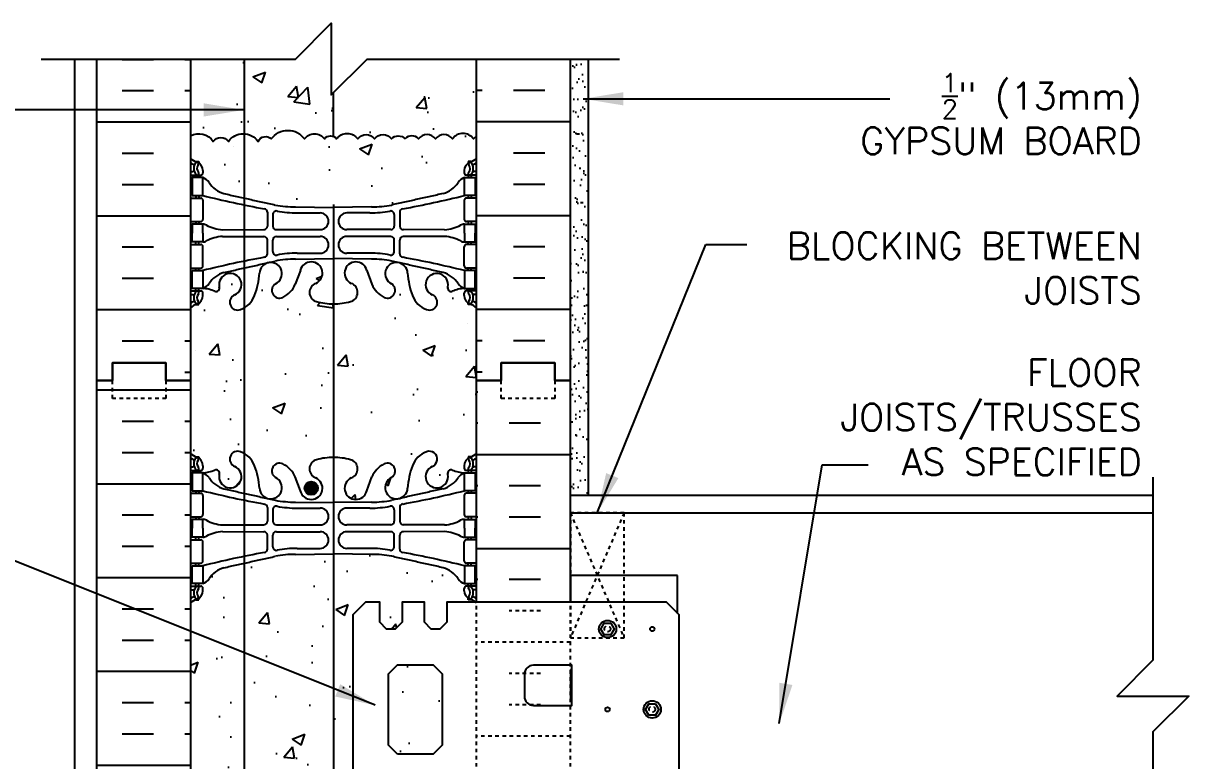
# Model space of a CAD drawing. Header units: inches. Extents: x 109 to 200.6, y 96.3 to 160.6.
# Drawn here: x 168 to 200.6, y 139.98 to 160.62 of the extents above; entities that cross this region are included whole.
import ezdxf

# ---------------------------------------------------------------- set-up
doc = ezdxf.new("R2010")
doc.units = ezdxf.units.IN
doc.header["$LTSCALE"] = 0.5
doc.header["$MEASUREMENT"] = 0
doc.linetypes.add('DASHED2', pattern=[0.375, 0.25, -0.125])
doc.linetypes.add('HIDDEN2', pattern=[0.1875, 0.125, -0.0625])
for name, color, linetype in [('HATCH', 12, 'Continuous'), ('line25', 2, 'Continuous'), ('LINE3', 3, 'Continuous'), ('LINE50', 5, 'Continuous'), ('LINE9', 9, 'Continuous'), ('TEXT', 4, 'Continuous'), ('Web_Edge', 9, 'Continuous')]:
    doc.layers.add(name, color=color, linetype=linetype)
doc.styles.add('DIM', font='romans.shx', dxfattribs={"width": 0.7})
doc.styles.add('ROMANS', font='romans.shx', dxfattribs={"height": 0.75})
doc.dimstyles.new('ext_12', dxfattribs={"dimscale": 12, "dimtxt": 0.09375, "dimasz": 0.09375, "dimexe": 0.09375, "dimexo": 0.0625, "dimgap": 0.0625, "dimtad": 1, "dimdec": 1, "dimzin": 3, "dimdsep": 46, "dimlunit": 4, "dimtxsty": 'DIM', "dimcen": 0.09, "dimdle": 0.09375, "dimclrt": 4, "dimadec": 0, "dimazin": 0, "dimtfac": 1, "dimtdec": 1, "dimtmove": 2, "dimatfit": 3, "dimfxl": 1, "dimfrac": 2, "dimtolj": 1, "dimtzin": 0, "dimarcsym": 0})

msp = doc.modelspace()

# ---------------------------------------------------------------- hatches: boundary and pattern name
at = {"layer": 'HATCH'}
h = msp.add_hatch(dxfattribs=at)
h.set_pattern_fill('AR-CONC', color=256, scale=0.5, style=0)
h.paths.add_polyline_path([(180.678, 159.616), (177.615, 159.616), (176.615, 158.616), (176.615, 160.616), (175.615, 159.616), (172.678, 159.616), (172.678, 157.466, -0.377878), (173.314, 157.312, -0.520567), (173.737, 157.312, -0.520567), (174.565, 157.312, -0.520567), (174.937, 157.379, -0.520567), (175.866, 157.379, -0.520567), (176.424, 157.379, -0.520567), (176.762, 157.379, -0.520567), (177.353, 157.379, -0.520567), (177.826, 157.379, -0.520567), (178.3, 157.379, -0.469897), (178.678, 157.379, -0.469897), (179.056, 157.379, -0.520567), (179.529, 157.379, -0.520567), (180.002, 157.379, -0.520567), (180.593, 157.379, -0.134867), (180.678, 157.449)])
h = msp.add_hatch(dxfattribs=at)
h.set_pattern_fill('AR-SAND', color=256, scale=0.25, style=0)
h.set_pattern_definition([(37.5, (72.2165, 17.29576), (-0.0157483, 0.4817059), [0, -0.38, 0, -0.425, 0, -0.40625]), (7.5, (72.2165, 17.29576), (0.4424442, 0.7055365), [0, -0.205, 0, -0.3425, 0, -0.13125]), (327.5, (71.909, 17.29576), (0.7785355, 0.0014148), [0, -0.125, 0, -0.45, 0, -0.5875]), (317.5, (71.909, 17.29576), (0.7515317, 0.219419), [0, -0.0625, 0, -0.295, 0, -0.3375])])
h.paths.add_polyline_path([(183.803, 159.616), (183.303, 159.616), (183.303, 150.616), (183.303, 147.416), (183.803, 147.416)])
h = msp.add_hatch(dxfattribs=at)
h.set_pattern_fill('AR-CONC', color=256, scale=0.5)
edge = h.paths.add_edge_path()
edge.add_arc((180.582, 156.497), 0.25, 124.0558, 180, ccw=False)
edge.add_line((180.442, 156.704), (180.442, 156.745))
edge.add_line((180.442, 156.745), (180.532, 156.745))
edge.add_arc((180.332, 157.204), 0.5, 293.5782, 313.7891)
edge.add_line((180.678, 156.843), (180.678, 157.449))
edge.add_arc((180.762, 157.261), 0.206, 114.2762, 145)
edge.add_arc((180.298, 157.172), 0.361, 35, 145)
edge.add_arc((179.765, 157.214), 0.289, 35, 145)
edge.add_arc((179.292, 157.214), 0.289, 35, 145)
edge.add_arc((178.867, 157.223), 0.245, 39.6626, 140.3374)
edge.add_arc((178.489, 157.223), 0.245, 39.6626, 140.3374)
edge.add_arc((178.063, 157.214), 0.289, 35, 145)
edge.add_arc((177.59, 157.214), 0.289, 35, 145)
edge.add_arc((177.058, 157.172), 0.361, 35, 145)
edge.add_arc((176.593, 157.261), 0.206, 35, 145)
edge.add_arc((176.145, 157.184), 0.34, 35, 145)
edge.add_arc((175.401, 157.054), 0.567, 35, 145)
edge.add_arc((174.774, 157.215), 0.231, 45.3054, 155.3054)
edge.add_arc((174.151, 157.022), 0.505, 35, 145)
edge.add_arc((173.525, 157.164), 0.258, 35, 145)
edge.add_arc((172.909, 157.028), 0.495, 35, 117.8018)
edge.add_line((172.678, 157.466), (172.678, 156.843))
edge.add_arc((173.024, 157.204), 0.5, 226.2109, 246.4218)
edge.add_line((172.824, 156.745), (172.914, 156.745))
edge.add_line((172.914, 156.745), (172.914, 156.704))
edge.add_arc((172.774, 156.497), 0.25, 0, 55.9442, ccw=False)
edge.add_line((173.024, 156.497), (173.024, 156.429))
edge.add_arc((172.961, 156.429), 0.0625, -90, 0, ccw=False)
edge.add_line((172.961, 156.367), (172.914, 156.367))
edge.add_line((172.914, 156.367), (172.914, 156.297))
edge.add_line((172.914, 156.297), (173.019, 156.297))
edge.add_arc((172.896, 155.954), 0.364, 34.9775, 70.3387, ccw=False)
edge.add_arc((173.819, 156.565), 0.743, 212.7919, 253.8107)
edge.add_spline(control_points=[(173.612, 155.851), (175.049, 155.531)], knot_values=[0, 0, 1, 1], degree=1, periodic=0)
edge.add_arc((175.606, 158.462), 2.984, 259.2546, 270.0995)
edge.add_line((175.611, 155.478), (176.678, 155.463))
edge.add_line((176.678, 155.463), (177.744, 155.478))
edge.add_arc((177.749, 158.462), 2.984, 269.9005, 280.7454)
edge.add_spline(control_points=[(178.306, 155.531), (179.743, 155.851)], knot_values=[0, 0, 1, 1], degree=1, periodic=0)
edge.add_arc((179.536, 156.565), 0.743, 286.1893, 327.2081)
edge.add_arc((180.459, 155.954), 0.364, 109.6613, 145.0225, ccw=False)
edge.add_line((180.337, 156.297), (180.442, 156.297))
edge.add_line((180.442, 156.297), (180.442, 156.367))
edge.add_line((180.442, 156.367), (180.394, 156.367))
edge.add_arc((180.394, 156.429), 0.0625, 180, 270, ccw=False)
edge.add_line((180.332, 156.429), (180.332, 156.497))
h.paths.add_polyline_path([(180.678, 150.616), (180.678, 152.65, 0.088416), (180.532, 152.748), (180.442, 152.748), (180.442, 152.789, -0.249069), (180.332, 152.997), (180.332, 153.064, -0.414214), (180.394, 153.127), (180.442, 153.127), (180.442, 153.197), (180.337, 153.197, 0.085348), (180.007, 153.121, -0.669601), (179.875, 153.241, 2.087231), (179.441, 153.017, -1), (179.277, 152.608, -0.21345), (178.885, 152.997, -0.068226), (178.749, 153.625, 1.753171), (178.298, 153.329, -0.940793), (178.095, 152.945, -0.173075), (177.749, 153.312), (177.606, 153.699, 1.612474), (177.175, 153.339, -0.734872), (177.152, 152.828, -0.068475), (176.678, 152.766, -0.068475), (176.203, 152.828, -0.734872), (176.18, 153.339, 1.612474), (175.749, 153.699), (175.606, 153.312, -0.173075), (175.26, 152.945, -0.940793), (175.057, 153.329, 1.753171), (174.606, 153.625, -0.068226), (174.47, 152.997, -0.21345), (174.078, 152.608, -1), (173.914, 153.017, 2.087231), (173.481, 153.241, -0.669601), (173.348, 153.121, 0.085348), (173.019, 153.197), (172.914, 153.197), (172.914, 153.127), (172.961, 153.127, -0.414214), (173.024, 153.064), (173.024, 152.997, -0.249069), (172.914, 152.789), (172.914, 152.748), (172.824, 152.748, 0.088416), (172.678, 152.65), (172.678, 150.616), (172.678, 148.582, 0.088416), (172.824, 148.484), (172.914, 148.484), (172.914, 148.443, -0.249069), (173.024, 148.235), (173.024, 148.168, -0.414214), (172.961, 148.105), (172.914, 148.105), (172.914, 148.035), (173.019, 148.035, 0.085348), (173.348, 148.111, -0.669601), (173.481, 147.991, 2.087231), (173.914, 148.216, -1), (174.078, 148.624, -0.21345), (174.47, 148.235, -0.068226), (174.606, 147.607, 1.753171), (175.057, 147.904, -0.940793), (175.26, 148.287, -0.173075), (175.606, 147.92), (175.749, 147.533, 1.612474), (176.18, 147.893, -0.734872), (176.203, 148.404, -0.068475), (176.678, 148.466, -0.068475), (177.152, 148.404, -0.734872), (177.175, 147.893, 1.612474), (177.606, 147.533), (177.749, 147.92, -0.173075), (178.095, 148.287, -0.940793), (178.298, 147.904, 1.753171), (178.749, 147.607, -0.068226), (178.885, 148.235, -0.21345), (179.277, 148.624, -1), (179.441, 148.216, 2.087231), (179.875, 147.991, -0.669601), (180.007, 148.111, 0.085348), (180.337, 148.035), (180.442, 148.035), (180.442, 148.105), (180.394, 148.105, -0.414214), (180.332, 148.168), (180.332, 148.235, -0.249069), (180.442, 148.443), (180.442, 148.484), (180.532, 148.484, 0.088416), (180.678, 148.582)])
edge = h.paths.add_edge_path()
edge.add_line((177.218, 144.062), (177.571, 144.416))
edge.add_line((177.571, 144.416), (177.968, 144.416))
edge.add_line((177.968, 144.416), (177.968, 143.854))
edge.add_line((177.968, 143.854), (178.155, 143.666))
edge.add_line((178.155, 143.666), (178.405, 143.666))
edge.add_line((178.405, 143.666), (178.593, 143.854))
edge.add_line((178.593, 143.854), (178.593, 144.416))
edge.add_line((178.593, 144.416), (179.218, 144.416))
edge.add_line((179.218, 144.416), (179.218, 143.854))
edge.add_line((179.218, 143.854), (179.405, 143.666))
edge.add_line((179.405, 143.666), (179.655, 143.666))
edge.add_line((179.655, 143.666), (179.843, 143.854))
edge.add_line((179.843, 143.854), (179.843, 144.416))
edge.add_line((179.843, 144.416), (180.647, 144.416))
edge.add_arc((180.332, 144.028), 0.5, 50.837, 66.4218)
edge.add_line((180.532, 144.487), (180.442, 144.487))
edge.add_line((180.442, 144.487), (180.442, 144.528))
edge.add_arc((180.582, 144.735), 0.25, 180, 235.9442, ccw=False)
edge.add_line((180.332, 144.735), (180.332, 144.803))
edge.add_arc((180.394, 144.803), 0.0625, 90, 180, ccw=False)
edge.add_line((180.394, 144.865), (180.442, 144.865))
edge.add_line((180.442, 144.865), (180.442, 144.935))
edge.add_line((180.442, 144.935), (180.337, 144.935))
edge.add_arc((180.459, 145.278), 0.364, 214.9775, 250.3387, ccw=False)
edge.add_arc((179.536, 144.667), 0.743, 32.7919, 73.8107)
edge.add_spline(control_points=[(179.743, 145.381), (178.306, 145.701)], knot_values=[0, 0, 1, 1], degree=1, periodic=0)
edge.add_arc((177.749, 142.77), 2.984, 79.2546, 90.0995)
edge.add_line((177.744, 145.754), (176.678, 145.769))
edge.add_line((176.678, 145.769), (175.611, 145.754))
edge.add_arc((175.606, 142.77), 2.984, 89.9005, 100.7454)
edge.add_spline(control_points=[(175.049, 145.701), (173.612, 145.381)], knot_values=[0, 0, 1, 1], degree=1, periodic=0)
edge.add_arc((173.819, 144.667), 0.743, 106.1893, 147.2081)
edge.add_arc((172.896, 145.278), 0.364, 289.6613, 325.0225, ccw=False)
edge.add_line((173.019, 144.935), (172.914, 144.935))
edge.add_line((172.914, 144.935), (172.914, 144.865))
edge.add_line((172.914, 144.865), (172.961, 144.865))
edge.add_arc((172.961, 144.803), 0.0625, 0, 90, ccw=False)
edge.add_line((173.024, 144.803), (173.024, 144.735))
edge.add_arc((172.774, 144.735), 0.25, 304.0558, 360, ccw=False)
edge.add_line((172.914, 144.528), (172.914, 144.487))
edge.add_line((172.914, 144.487), (172.824, 144.487))
edge.add_arc((173.024, 144.028), 0.5, 113.5782, 133.7891)
edge.add_line((172.678, 144.389), (172.678, 138.843))
edge.add_arc((173.024, 139.204), 0.5, 226.2109, 246.4218)
edge.add_line((172.824, 138.745), (172.914, 138.745))
edge.add_line((172.914, 138.745), (172.914, 138.704))
edge.add_arc((172.774, 138.497), 0.25, 0, 55.9442, ccw=False)
edge.add_line((173.024, 138.497), (173.024, 138.429))
edge.add_arc((172.961, 138.429), 0.0625, -90, 0, ccw=False)
edge.add_line((172.961, 138.367), (172.914, 138.367))
edge.add_line((172.914, 138.367), (172.914, 138.297))
edge.add_line((172.914, 138.297), (173.019, 138.297))
edge.add_arc((172.896, 137.954), 0.364, 34.9775, 70.3387, ccw=False)
edge.add_arc((173.819, 138.565), 0.743, 212.7919, 253.8107)
edge.add_spline(control_points=[(173.612, 137.851), (175.049, 137.531)], knot_values=[0, 0, 1, 1], degree=1, periodic=0)
edge.add_arc((175.606, 140.462), 2.984, 259.2546, 270.0995)
edge.add_line((175.611, 137.478), (176.678, 137.463))
edge.add_line((176.678, 137.463), (177.744, 137.478))
edge.add_arc((177.749, 140.462), 2.984, 269.9005, 280.7454)
edge.add_spline(control_points=[(178.306, 137.531), (179.743, 137.851)], knot_values=[0, 0, 1, 1], degree=1, periodic=0)
edge.add_arc((179.536, 138.565), 0.743, 286.1893, 327.2081)
edge.add_arc((180.459, 137.954), 0.364, 109.6613, 145.0225, ccw=False)
edge.add_line((180.337, 138.297), (180.442, 138.297))
edge.add_line((180.442, 138.297), (180.442, 138.367))
edge.add_line((180.442, 138.367), (180.394, 138.367))
edge.add_arc((180.394, 138.429), 0.0625, 192.0705, 270, ccw=False)
edge.add_line((180.333, 138.416), (179.843, 138.416))
edge.add_line((179.843, 138.416), (179.843, 138.979))
edge.add_line((179.843, 138.979), (179.655, 139.166))
edge.add_line((179.655, 139.166), (179.405, 139.166))
edge.add_line((179.405, 139.166), (179.218, 138.979))
edge.add_line((179.218, 138.979), (179.218, 138.416))
edge.add_line((179.218, 138.416), (178.593, 138.416))
edge.add_line((178.593, 138.416), (178.593, 138.979))
edge.add_line((178.593, 138.979), (178.405, 139.166))
edge.add_line((178.405, 139.166), (178.155, 139.166))
edge.add_line((178.155, 139.166), (177.968, 138.979))
edge.add_line((177.968, 138.979), (177.968, 138.416))
edge.add_line((177.968, 138.416), (177.571, 138.416))
edge.add_line((177.571, 138.416), (177.218, 138.77))
edge.add_line((177.218, 138.77), (177.218, 144.062))
h.paths.add_polyline_path([(180.678, 134.65, 0.088416), (180.532, 134.748), (180.442, 134.748), (180.442, 134.789, -0.249069), (180.332, 134.997), (180.332, 135.064, -0.414214), (180.394, 135.127), (180.442, 135.127), (180.442, 135.197), (180.337, 135.197, 0.085348), (180.007, 135.121, -0.669601), (179.875, 135.241, 2.087231), (179.441, 135.017, -1), (179.277, 134.608, -0.21345), (178.885, 134.997, -0.069923), (178.748, 135.641, 1.702394), (178.298, 135.329, -0.940793), (178.095, 134.945, -0.173075), (177.749, 135.312), (177.606, 135.699, 1.612474), (177.175, 135.339, -0.734872), (177.152, 134.828, -0.068475), (176.678, 134.766, -0.068475), (176.203, 134.828, -0.734872), (176.18, 135.339, 1.612474), (175.749, 135.699), (175.606, 135.312, -0.173075), (175.26, 134.945, -0.940793), (175.057, 135.329, 1.702394), (174.607, 135.641, -0.069923), (174.47, 134.997, -0.21345), (174.078, 134.608, -1), (173.914, 135.017, 2.087231), (173.481, 135.241, -0.669601), (173.348, 135.121, 0.085348), (173.019, 135.197), (172.914, 135.197), (172.914, 135.127), (172.961, 135.127, -0.414214), (173.024, 135.064), (173.024, 134.997, -0.249069), (172.914, 134.789), (172.914, 134.748), (172.824, 134.748, 0.088416), (172.678, 134.65), (172.678, 132.616), (172.678, 130.582, 0.088416), (172.824, 130.484), (172.914, 130.484), (172.914, 130.443, -0.249069), (173.024, 130.235), (173.024, 130.168, -0.414214), (172.961, 130.105), (172.914, 130.105), (172.914, 130.035), (173.019, 130.035, 0.085348), (173.348, 130.111, -0.669601), (173.481, 129.991, 2.087231), (173.914, 130.216, -1), (174.078, 130.624, -0.21345), (174.47, 130.235, -0.069923), (174.607, 129.591, 1.702394), (175.057, 129.904, -0.940793), (175.26, 130.287, -0.173075), (175.606, 129.92), (175.749, 129.533, 1.612474), (176.18, 129.893, -0.734872), (176.203, 130.404, -0.068475), (176.678, 130.466, -0.068475), (177.152, 130.404, -0.734872), (177.175, 129.893, 1.612474), (177.606, 129.533), (177.749, 129.92, -0.173075), (178.095, 130.287, -0.940793), (178.298, 129.904, 1.702394), (178.748, 129.591, -0.069923), (178.885, 130.235, -0.21345), (179.277, 130.624, -1), (179.441, 130.216, 2.087231), (179.875, 129.991, -0.669601), (180.007, 130.111, 0.085348), (180.337, 130.035), (180.442, 130.035), (180.442, 130.105), (180.394, 130.105, -0.414214), (180.332, 130.168), (180.332, 130.235, -0.249069), (180.442, 130.443), (180.442, 130.484), (180.532, 130.484, 0.088416), (180.678, 130.582), (180.678, 132.616)])
edge = h.paths.add_edge_path()
edge.add_arc((180.332, 126.028), 0.5, 46.2109, 66.4218)
edge.add_line((180.532, 126.487), (180.442, 126.487))
edge.add_line((180.442, 126.487), (180.442, 126.528))
edge.add_arc((180.582, 126.735), 0.25, 180, 235.9442, ccw=False)
edge.add_line((180.332, 126.735), (180.332, 126.803))
edge.add_arc((180.394, 126.803), 0.0625, 90, 180, ccw=False)
edge.add_line((180.394, 126.865), (180.442, 126.865))
edge.add_line((180.442, 126.865), (180.442, 126.935))
edge.add_line((180.442, 126.935), (180.337, 126.935))
edge.add_arc((180.459, 127.278), 0.364, 212.0424, 250.3387, ccw=False)
edge.add_arc((179.536, 126.667), 0.743, 34.228, 73.8107)
edge.add_spline(control_points=[(179.743, 127.381), (178.306, 127.701)], knot_values=[0, 0, 1, 1], degree=1, periodic=0)
edge.add_arc((177.749, 124.77), 2.984, 79.2546, 90.0995)
edge.add_line((177.744, 127.754), (176.678, 127.769))
edge.add_line((176.678, 127.769), (175.611, 127.754))
edge.add_arc((175.606, 124.77), 2.984, 89.9005, 100.7454)
edge.add_spline(control_points=[(175.049, 127.701), (173.612, 127.381)], knot_values=[0, 0, 1, 1], degree=1, periodic=0)
edge.add_arc((173.819, 126.667), 0.743, 106.1893, 145.772)
edge.add_arc((172.896, 127.278), 0.364, 289.6613, 327.9576, ccw=False)
edge.add_line((173.019, 126.935), (172.914, 126.935))
edge.add_line((172.914, 126.935), (172.914, 126.865))
edge.add_line((172.914, 126.865), (172.961, 126.865))
edge.add_arc((172.961, 126.803), 0.0625, 0, 90, ccw=False)
edge.add_line((173.024, 126.803), (173.024, 126.735))
edge.add_arc((172.774, 126.735), 0.25, 304.0558, 360, ccw=False)
edge.add_line((172.914, 126.528), (172.914, 126.487))
edge.add_line((172.914, 126.487), (172.824, 126.487))
edge.add_arc((173.024, 126.028), 0.5, 113.5782, 133.7891)
edge.add_line((172.678, 126.389), (172.678, 123.616))
edge.add_line((172.678, 123.616), (175.615, 123.616))
edge.add_line((175.615, 123.616), (176.615, 124.616))
edge.add_line((176.615, 124.616), (176.615, 122.616))
edge.add_line((176.615, 122.616), (177.615, 123.616))
edge.add_line((177.615, 123.616), (180.678, 123.616))
edge.add_line((180.678, 123.616), (180.678, 126.389))
h = msp.add_hatch(dxfattribs=at)
h.set_pattern_fill('INSUL', color=256, scale=7, style=0)
h.set_pattern_definition([(0, (-2753.484, -264.3935), (0, 2.625), []), (0, (-2753.484, -263.5185), (0, 2.625), [0.875, -0.875]), (0, (-2753.484, -262.6435), (0, 2.625), [0.875, -0.875])])
h.paths.add_polyline_path([(170.053, 132.616), (170.49, 132.616), (170.49, 133.116), (171.99, 133.116), (171.99, 132.616), (172.678, 132.616), (172.678, 150.616), (171.99, 150.616), (171.99, 151.116), (170.49, 151.116), (170.49, 150.616), (170.053, 150.616)])
h = msp.add_hatch(dxfattribs=at)
h.set_pattern_fill('INSUL', color=256, scale=7, angle=180, style=0)
h.set_pattern_definition([(180, (72.2165, 17.2958), (-3e-16, -2.625), []), (180, (72.2165, 16.4208), (-3e-16, -2.625), [0.875, -0.875]), (180, (72.2165, 15.5458), (-3e-16, -2.625), [0.875, -0.875])])
h.paths.add_polyline_path([(180.673, 146.712), (180.373, 146.712), (180.373, 146.212), (180.673, 146.212)])
h.paths.add_polyline_path([(183.303, 150.616), (182.865, 150.616), (182.865, 150.116), (181.365, 150.116), (181.365, 150.616), (180.678, 150.616), (180.678, 144.416), (183.303, 144.416)])
h = msp.add_hatch(dxfattribs=at)
h.set_pattern_fill('AR-CONC', color=256, scale=0.5, style=0)
h.paths.add_polyline_path([(179.718, 142.416), (179.468, 142.666), (178.468, 142.666), (178.218, 142.416), (178.218, 140.416), (178.468, 140.166), (179.468, 140.166), (179.718, 140.416)], flags=17)
at = {"layer": 'LINE3'}
msp.add_hatch(color=256, dxfattribs=at).paths.add_polyline_path([(175.866, 147.606, 1), (176.241, 147.606, 1)])

# ---------------------------------------------------------------- linework, layer by layer
at = {"layer": 'HATCH'}
for p, q in [((170.766, 159.607), (171.641, 159.607)), ((172.516, 159.607), (172.678, 159.607)), ((180.839, 159.607), (180.678, 159.607)), ((182.589, 159.607), (181.714, 159.607)), ((170.766, 158.732), (171.641, 158.732)), ((172.516, 158.732), (172.678, 158.732)), ((180.839, 158.732), (180.678, 158.732)), ((182.589, 158.732), (181.714, 158.732)), ((170.053, 157.857), (172.678, 157.857)), ((183.303, 157.857), (180.678, 157.857)), ((175.068, 157.525), (175.068, 157.525)), ((176.455, 157.517), (176.455, 157.517)), ((180.01, 157.534), (180.01, 157.534)), ((173.888, 157.165), (173.888, 157.165)), ((176.758, 157.369), (176.758, 157.369)), ((177.737, 157.412), (177.737, 157.412)), ((170.766, 156.982), (171.641, 156.982)), ((182.589, 156.982), (181.714, 156.982)), ((170.766, 156.107), (171.641, 156.107)), ((182.589, 156.107), (181.714, 156.107)), ((170.053, 155.232), (172.678, 155.232)), ((183.303, 155.232), (180.678, 155.232)), ((170.766, 154.357), (171.641, 154.357)), ((182.589, 154.357), (181.714, 154.357)), ((170.766, 153.482), (171.641, 153.482)), ((182.589, 153.482), (181.714, 153.482)), ((170.053, 152.607), (172.678, 152.607)), ((183.303, 152.607), (180.678, 152.607)), ((180.438, 152.203), (180.438, 152.203)), ((170.766, 151.732), (171.641, 151.732)), ((172.516, 151.732), (172.678, 151.732)), ((180.839, 151.732), (180.678, 151.732)), ((182.589, 151.732), (181.714, 151.732)), ((172.812, 151.453), (172.812, 151.453)), ((172.516, 150.857), (172.678, 150.857)), ((180.839, 150.857), (180.678, 150.857))]:
    msp.add_line(p, q, dxfattribs=at)
at = {"layer": 'HATCH', "linetype": 'HIDDEN2'}
for p, q in [((182.467, 144.171), (181.592, 144.171)), ((183.303, 143.296), (180.678, 143.296)), ((182.467, 142.421), (181.592, 142.421)), ((182.467, 141.546), (181.592, 141.546)), ((183.303, 140.671), (180.678, 140.671))]:
    msp.add_line(p, q, dxfattribs=at)
at = {"layer": 'HATCH'}
for points in [[(172.678, 157.466, -0.377878), (173.314, 157.312, -0.520567), (173.737, 157.312, -0.520567), (174.565, 157.312, -0.520567), (174.937, 157.379, -0.520567), (175.866, 157.379, -0.520567), (176.424, 157.379, -0.520567), (176.762, 157.379, -0.520567), (177.353, 157.379, -0.520567), (177.826, 157.379, -0.520567), (178.3, 157.379, -0.469897), (178.678, 157.379)], [(180.678, 157.449, 0.134867), (180.593, 157.379, 0.520567), (180.002, 157.379, 0.520567), (179.529, 157.379, 0.520567), (179.056, 157.379, 0.469897), (178.678, 157.379)]]:
    msp.add_lwpolyline(points, format="xyb", dxfattribs=at)
at = {"layer": 'line25'}
for p, q in [((172.678, 159.616), (172.678, 150.616)), ((180.678, 150.616), (180.678, 159.616)), ((172.678, 150.616), (172.678, 132.616)), ((180.678, 144.416), (180.678, 150.616)), ((183.303, 146.916), (199.598, 146.916)), ((186.303, 145.166), (183.303, 145.166)), ((183.303, 145.166), (183.303, 144.416)), ((186.303, 144.102), (186.303, 145.166))]:
    msp.add_line(p, q, dxfattribs=at)
msp.add_lwpolyline([(186.343, 138.77), (186.343, 144.062), (185.989, 144.416), (179.843, 144.416), (179.843, 143.854), (179.655, 143.666), (179.405, 143.666), (179.218, 143.854), (179.218, 144.416), (178.593, 144.416), (178.593, 143.854), (178.405, 143.666), (178.155, 143.666), (177.968, 143.854), (177.968, 144.416), (177.571, 144.416), (177.218, 144.062), (177.218, 138.77)], dxfattribs=at)
msp.add_lwpolyline([(178.468, 140.166), (178.218, 140.416), (178.218, 142.416), (178.468, 142.666), (179.468, 142.666), (179.718, 142.416), (179.718, 140.416), (179.468, 140.166)], close=True, dxfattribs=at)
msp.add_lwpolyline([(182.018, 141.779, 0.414214), (182.268, 141.529), (183.343, 141.529), (183.343, 142.654), (182.268, 142.654, 0.414214), (182.018, 142.404)], format="xyb", close=True, dxfattribs=at)
at = {"layer": 'LINE3'}
for p, q in [((174.173, 159.616), (174.173, 137.65)), ((176.678, 157.449), (176.678, 158.679)), ((176.678, 155.546), (176.678, 144.409)), ((176.678, 144.409), (176.678, 138.409))]:
    msp.add_line(p, q, dxfattribs=at)
msp.add_circle((176.054, 147.606), 0.188, dxfattribs=at)
at = {"layer": 'LINE50'}
for p, q in [((170.053, 150.616), (170.053, 159.616)), ((183.303, 150.616), (183.303, 159.616)), ((170.053, 132.616), (170.053, 150.616)), ((183.303, 144.416), (183.303, 150.616))]:
    msp.add_line(p, q, dxfattribs=at)
for points in [[(170.053, 150.616), (170.49, 150.616), (170.49, 151.116), (171.99, 151.116), (171.99, 150.616), (172.678, 150.616)], [(172.678, 150.616), (171.99, 150.616), (171.99, 151.116), (170.49, 151.116), (170.49, 150.616), (170.053, 150.616)], [(183.303, 150.616), (182.865, 150.616), (182.865, 151.116), (181.365, 151.116), (181.365, 150.616), (180.678, 150.616)], [(180.678, 150.616), (181.365, 150.616), (181.365, 151.116), (182.865, 151.116), (182.865, 150.616), (183.303, 150.616)]]:
    msp.add_lwpolyline(points, dxfattribs=at)
at = {"layer": 'LINE9'}
for p, q in [((169.428, 159.616), (169.428, 123.616)), ((183.803, 159.616), (183.803, 147.416)), ((183.303, 147.416), (199.598, 147.416)), ((183.303, 142.529), (183.303, 141.654)), ((183.303, 142.529), (183.343, 142.529)), ((183.303, 141.654), (183.343, 141.654))]:
    msp.add_line(p, q, dxfattribs=at)
at = {"layer": 'LINE9', "linetype": 'HIDDEN2'}
for p, q in [((183.303, 146.916), (184.803, 143.416)), ((184.803, 146.916), (183.303, 143.416)), ((183.303, 138.416), (183.303, 144.416)), ((180.678, 138.416), (180.678, 144.397))]:
    msp.add_line(p, q, dxfattribs=at)
at = {"layer": 'LINE9'}
for points in [[(168.497, 159.616), (175.615, 159.616), (176.615, 160.616), (176.615, 158.616), (177.615, 159.616), (184.681, 159.616)], [(199.598, 147.916), (199.598, 142.791), (198.598, 141.791), (200.598, 141.791), (199.598, 140.791), (199.598, 135.666)]]:
    msp.add_lwpolyline(points, dxfattribs=at)
at = {"layer": 'LINE9', "linetype": 'DASHED2', "ltscale": 0.15}
for points in [[(171.99, 150.616), (171.99, 150.616), (171.99, 150.116), (170.49, 150.116), (170.49, 150.616), (170.49, 150.616)], [(171.99, 150.616), (171.99, 150.616), (171.99, 150.116), (170.49, 150.116), (170.49, 150.616), (170.49, 150.616)], [(182.865, 150.616), (182.865, 150.616), (182.865, 150.116), (181.365, 150.116), (181.365, 150.616), (181.365, 150.616)], [(182.865, 150.616), (182.865, 150.616), (182.865, 150.116), (181.365, 150.116), (181.365, 150.616), (181.365, 150.616)]]:
    msp.add_lwpolyline(points, dxfattribs=at)
at = {"layer": 'LINE9', "linetype": 'HIDDEN2'}
msp.add_lwpolyline([(183.303, 143.416), (184.803, 143.416), (184.803, 146.916), (183.303, 146.916)], close=True, dxfattribs=at)
at = {"layer": 'LINE9'}
for points in [[(184.435, 143.826), (184.528, 143.666), (184.435, 143.506), (184.25, 143.506), (184.158, 143.666), (184.25, 143.826)], [(185.685, 141.576), (185.778, 141.416), (185.685, 141.256), (185.5, 141.256), (185.408, 141.416), (185.5, 141.576)]]:
    msp.add_lwpolyline(points, close=True, dxfattribs=at)
for centre, radius in [((184.343, 143.666), 0.241), ((185.593, 143.666), 0.0625), ((184.343, 141.416), 0.0625), ((185.593, 141.416), 0.241)]:
    msp.add_circle(centre, radius, dxfattribs=at)
at = {"layer": 'LINE9', "linetype": 'DASHED2'}
for centre in [(184.338, 143.67), (185.588, 141.42)]:
    msp.add_circle(centre, 0.0843, dxfattribs=at)
at = {"layer": 'Web_Edge'}
for p, q in [((172.824, 156.745), (172.914, 156.745)), ((172.914, 156.745), (172.914, 156.704)), ((173.024, 156.497), (173.024, 156.429)), ((180.332, 156.497), (180.332, 156.429)), ((180.532, 156.745), (180.442, 156.745)), ((180.442, 156.745), (180.442, 156.704)), ((172.678, 156.467), (172.755, 156.467)), ((172.678, 156.367), (172.961, 156.367)), ((172.824, 156.367), (172.824, 156.297)), ((172.914, 156.367), (172.914, 156.297)), ((180.678, 156.367), (180.394, 156.367)), ((180.442, 156.367), (180.442, 156.297)), ((180.532, 156.367), (180.532, 156.297)), ((180.678, 156.467), (180.6, 156.467)), ((172.678, 155.727), (172.961, 155.727)), ((172.824, 155.797), (172.824, 155.727)), ((172.914, 155.797), (172.914, 155.727)), ((173.024, 155.664), (173.024, 155.129)), ((180.332, 155.664), (180.332, 155.129)), ((180.678, 155.727), (180.394, 155.727)), ((180.442, 155.797), (180.442, 155.727)), ((180.532, 155.797), (180.532, 155.727)), ((174.826, 155.327), (174.826, 154.942)), ((174.978, 155.265), (174.978, 154.942)), ((175.611, 155.478), (176.678, 155.463)), ((175.658, 155.311), (176.305, 155.311)), ((177.744, 155.478), (176.678, 155.463)), ((177.697, 155.311), (177.05, 155.311)), ((178.377, 155.265), (178.377, 154.942)), ((178.53, 155.327), (178.53, 154.942)), ((172.678, 155.067), (172.961, 155.067)), ((172.824, 155.067), (172.824, 154.997)), ((172.914, 155.067), (172.914, 154.997)), ((180.678, 155.067), (180.394, 155.067)), ((180.442, 155.067), (180.442, 154.997)), ((180.532, 155.067), (180.532, 154.997)), ((173.571, 154.841), (174.726, 154.842)), ((173.571, 154.652), (174.726, 154.651)), ((174.826, 154.167), (174.826, 154.551)), ((174.978, 154.229), (174.978, 154.551)), ((175.078, 154.842), (176.305, 154.842)), ((175.078, 154.651), (176.305, 154.651)), ((178.277, 154.842), (177.05, 154.842)), ((178.277, 154.651), (177.05, 154.651)), ((178.377, 154.229), (178.377, 154.551)), ((178.53, 154.167), (178.53, 154.551)), ((179.784, 154.841), (178.629, 154.842)), ((179.784, 154.652), (178.629, 154.651)), ((172.678, 154.427), (172.961, 154.427)), ((172.824, 154.427), (172.824, 154.497)), ((172.914, 154.427), (172.914, 154.497)), ((173.024, 153.829), (173.024, 154.364)), ((180.332, 153.829), (180.332, 154.364)), ((180.678, 154.427), (180.394, 154.427)), ((180.442, 154.427), (180.442, 154.497)), ((180.532, 154.427), (180.532, 154.497)), ((175.611, 154.015), (176.678, 154.031)), ((175.658, 154.183), (176.305, 154.183)), ((177.744, 154.015), (176.678, 154.031)), ((177.697, 154.183), (177.05, 154.183)), ((172.678, 153.767), (172.961, 153.767)), ((172.824, 153.697), (172.824, 153.767)), ((172.914, 153.697), (172.914, 153.767)), ((175.749, 153.699), (175.606, 153.312)), ((177.606, 153.699), (177.749, 153.312)), ((180.678, 153.767), (180.394, 153.767)), ((180.442, 153.697), (180.442, 153.767)), ((180.532, 153.697), (180.532, 153.767)), ((172.678, 153.127), (172.961, 153.127)), ((172.678, 153.027), (172.755, 153.027)), ((172.824, 153.127), (172.824, 153.197)), ((172.914, 153.127), (172.914, 153.197)), ((173.024, 152.997), (173.024, 153.064)), ((180.332, 152.997), (180.332, 153.064)), ((180.678, 153.127), (180.394, 153.127)), ((180.442, 153.127), (180.442, 153.197)), ((180.532, 153.127), (180.532, 153.197)), ((180.678, 153.027), (180.6, 153.027)), ((172.824, 152.748), (172.914, 152.748)), ((172.914, 152.748), (172.914, 152.789)), ((180.442, 152.748), (180.442, 152.789)), ((180.532, 152.748), (180.442, 152.748)), ((172.824, 148.484), (172.914, 148.484)), ((172.914, 148.484), (172.914, 148.443)), ((180.532, 148.484), (180.442, 148.484)), ((180.442, 148.484), (180.442, 148.443)), ((172.678, 148.205), (172.755, 148.205)), ((172.678, 148.105), (172.961, 148.105)), ((172.824, 148.105), (172.824, 148.035)), ((172.914, 148.105), (172.914, 148.035)), ((173.024, 148.235), (173.024, 148.168)), ((180.332, 148.235), (180.332, 148.168)), ((180.678, 148.105), (180.394, 148.105)), ((180.442, 148.105), (180.442, 148.035)), ((180.532, 148.105), (180.532, 148.035)), ((180.678, 148.205), (180.6, 148.205)), ((175.749, 147.533), (175.606, 147.92)), ((177.606, 147.533), (177.749, 147.92)), ((172.678, 147.465), (172.961, 147.465)), ((172.824, 147.535), (172.824, 147.465)), ((172.914, 147.535), (172.914, 147.465)), ((173.024, 147.403), (173.024, 146.868)), ((180.332, 147.403), (180.332, 146.868)), ((180.678, 147.465), (180.394, 147.465)), ((180.442, 147.535), (180.442, 147.465)), ((180.532, 147.535), (180.532, 147.465)), ((174.826, 147.066), (174.826, 146.681)), ((175.611, 147.217), (176.678, 147.202)), ((175.658, 147.049), (176.305, 147.049)), ((177.744, 147.217), (176.678, 147.202)), ((177.697, 147.049), (177.05, 147.049)), ((178.53, 147.066), (178.53, 146.681)), ((172.678, 146.805), (172.961, 146.805)), ((172.824, 146.805), (172.824, 146.735)), ((172.914, 146.805), (172.914, 146.735)), ((174.978, 147.004), (174.978, 146.681)), ((178.377, 147.004), (178.377, 146.681)), ((180.678, 146.805), (180.394, 146.805)), ((180.442, 146.805), (180.442, 146.735)), ((180.532, 146.805), (180.532, 146.735)), ((173.571, 146.58), (174.726, 146.581)), ((173.571, 146.391), (174.726, 146.39)), ((175.078, 146.581), (176.305, 146.581)), ((175.078, 146.39), (176.305, 146.39)), ((178.277, 146.581), (177.05, 146.581)), ((178.277, 146.39), (177.05, 146.39)), ((179.784, 146.58), (178.629, 146.581)), ((179.784, 146.391), (178.629, 146.39)), ((172.678, 146.165), (172.961, 146.165)), ((172.824, 146.165), (172.824, 146.235)), ((172.914, 146.165), (172.914, 146.235)), ((173.024, 145.568), (173.024, 146.103)), ((174.826, 145.905), (174.826, 146.29)), ((174.978, 145.967), (174.978, 146.29)), ((178.377, 145.967), (178.377, 146.29)), ((178.53, 145.905), (178.53, 146.29)), ((180.332, 145.568), (180.332, 146.103)), ((180.678, 146.165), (180.394, 146.165)), ((180.442, 146.165), (180.442, 146.235)), ((180.532, 146.165), (180.532, 146.235)), ((175.611, 145.754), (176.678, 145.769)), ((175.658, 145.922), (176.305, 145.922)), ((177.744, 145.754), (176.678, 145.769)), ((177.697, 145.922), (177.05, 145.922)), ((172.678, 145.505), (172.961, 145.505)), ((172.824, 145.435), (172.824, 145.505)), ((172.914, 145.435), (172.914, 145.505)), ((180.678, 145.505), (180.394, 145.505)), ((180.442, 145.435), (180.442, 145.505)), ((180.532, 145.435), (180.532, 145.505)), ((172.678, 144.865), (172.961, 144.865)), ((172.678, 144.765), (172.755, 144.765)), ((172.824, 144.865), (172.824, 144.935)), ((172.914, 144.865), (172.914, 144.935)), ((173.024, 144.735), (173.024, 144.803)), ((180.332, 144.735), (180.332, 144.803)), ((180.678, 144.865), (180.394, 144.865)), ((180.442, 144.865), (180.442, 144.935)), ((180.532, 144.865), (180.532, 144.935)), ((180.678, 144.765), (180.6, 144.765)), ((172.824, 144.487), (172.914, 144.487)), ((172.914, 144.487), (172.914, 144.528)), ((180.442, 144.487), (180.442, 144.528)), ((180.532, 144.487), (180.442, 144.487))]:
    msp.add_line(p, q, dxfattribs=at)
for points in [[(172.719, 155.797), (173.019, 155.797), (173.019, 156.297), (172.719, 156.297)], [(180.637, 155.797), (180.337, 155.797), (180.337, 156.297), (180.637, 156.297)], [(172.719, 153.697), (173.019, 153.697), (173.019, 153.197), (172.719, 153.197)], [(180.637, 153.697), (180.337, 153.697), (180.337, 153.197), (180.637, 153.197)], [(172.719, 147.535), (173.019, 147.535), (173.019, 148.035), (172.719, 148.035)], [(180.637, 147.535), (180.337, 147.535), (180.337, 148.035), (180.637, 148.035)], [(172.719, 145.435), (173.019, 145.435), (173.019, 144.935), (172.719, 144.935)], [(180.637, 145.435), (180.337, 145.435), (180.337, 144.935), (180.637, 144.935)]]:
    msp.add_lwpolyline(points, close=True, dxfattribs=at)
for points in [[(173.019, 154.747), (173.019, 154.997), (172.719, 154.997), (172.719, 154.747)], [(180.337, 154.747), (180.337, 154.997), (180.637, 154.997), (180.637, 154.747)], [(173.019, 154.747), (173.019, 154.497), (172.719, 154.497), (172.719, 154.747)], [(180.337, 154.747), (180.337, 154.497), (180.637, 154.497), (180.637, 154.747)], [(173.019, 146.485), (173.019, 146.735), (172.719, 146.735), (172.719, 146.485)], [(180.337, 146.485), (180.337, 146.735), (180.637, 146.735), (180.637, 146.485)], [(173.019, 146.485), (173.019, 146.235), (172.719, 146.235), (172.719, 146.485)], [(180.337, 146.485), (180.337, 146.235), (180.637, 146.235), (180.637, 146.485)]]:
    msp.add_lwpolyline(points, dxfattribs=at)
for centre, radius, start, end in [((173.024, 157.204), 0.5, 226.2109, 250.5288), ((180.332, 157.204), 0.5, 289.4712, 313.7891), ((173.024, 157.204), 0.6, 234.7832, 245.0748), ((172.756, 156.486), 0.0196, 269.4032, 15.4901), ((173.017, 156.551), 0.25, 140.1145, 222.4609), ((172.762, 156.641), 0.021, 343.464, 63.9957), ((172.86, 156.682), 0.045, 321.448, 139.1879), ((172.774, 156.497), 0.25, 0, 70.5288), ((173.017, 156.551), 0.16, 140.0001, 222.4609), ((180.582, 156.497), 0.25, 109.4712, 180), ((180.496, 156.682), 0.045, 40.8121, 218.552), ((180.338, 156.551), 0.16, 317.5391, 39.9999), ((180.338, 156.551), 0.25, 317.5391, 39.8855), ((180.594, 156.641), 0.021, 116.0043, 196.536), ((180.6, 156.486), 0.0196, 164.5099, 270.5968), ((180.332, 157.204), 0.6, 294.9252, 305.2168), ((172.866, 156.413), 0.045, 222.4609, 42.4609), ((172.961, 156.429), 0.0625, 270, 0), ((172.896, 155.954), 0.364, 34.9775, 70.3387), ((173.819, 156.565), 0.743, 212.7919, 253.8107), ((179.536, 156.565), 0.743, 286.1893, 327.2081), ((180.459, 155.954), 0.364, 109.6613, 145.0225), ((180.394, 156.429), 0.0625, 180, 270), ((180.489, 156.413), 0.045, 137.5391, 317.5391), ((172.961, 155.664), 0.0625, 0, 90), ((179.827, 183.217), 28.253, 256.0552, 259.6343), ((175.606, 158.462), 2.984, 259.2546, 270.0995), ((177.749, 158.462), 2.984, 269.9005, 280.7454), ((173.528, 183.217), 28.253, 280.3657, 283.9448), ((180.394, 155.664), 0.0625, 90, 180), ((174.726, 155.327), 0.1, 360, 79.6343), ((175.078, 155.265), 0.1, 79.2546, 180), ((175.653, 158.294), 2.984, 259.2546, 270.0995), ((176.305, 155.076), 0.234, 270, 90), ((177.05, 155.076), 0.234, 90, 270), ((177.702, 158.294), 2.984, 269.9005, 280.7454), ((178.277, 155.265), 0.1, 0, 100.7454), ((178.63, 155.327), 0.1, 100.3657, 180), ((172.961, 155.129), 0.0625, 270, 0), ((173.014, 154.778), 0.219, 60.4937, 88.92), ((173.656, 155.998), 1.16, 242.5844, 265.8032), ((174.726, 154.942), 0.1, 270.0388, 360), ((175.078, 154.942), 0.1, 180, 270), ((178.277, 154.942), 0.1, 270, 0), ((178.63, 154.942), 0.1, 180, 269.9612), ((179.699, 155.998), 1.16, 274.1968, 297.4156), ((180.341, 154.778), 0.219, 91.08, 119.5063), ((180.394, 155.129), 0.0625, 180, 270), ((173.014, 154.715), 0.219, 271.08, 299.5063), ((173.656, 153.495), 1.16, 94.1968, 117.4156), ((174.726, 154.551), 0.1, 0, 89.9612), ((175.078, 154.551), 0.1, 90, 180), ((176.305, 154.417), 0.234, 270, 90), ((177.05, 154.417), 0.234, 90, 270), ((178.277, 154.551), 0.1, 0, 90), ((178.63, 154.551), 0.1, 90.0388, 180), ((179.699, 153.495), 1.16, 62.5844, 85.8032), ((180.341, 154.715), 0.219, 240.4937, 268.92), ((172.961, 154.364), 0.0625, 0, 90), ((175.078, 154.229), 0.1, 180, 280.7454), ((178.277, 154.229), 0.1, 259.2546, 0), ((180.394, 154.364), 0.0625, 90, 180), ((179.827, 126.276), 28.253, 100.3657, 103.9448), ((174.919, 153.61), 0.314, 296.0652, 177.2643), ((174.726, 154.167), 0.1, 280.3657, 0), ((175.606, 151.031), 2.984, 89.9005, 100.7454), ((175.653, 151.199), 2.984, 89.9005, 100.7454), ((176.054, 153.626), 0.314, 293.8084, 166.5854), ((177.301, 153.626), 0.314, 13.4146, 246.1916), ((177.702, 151.199), 2.984, 79.2546, 90.0995), ((177.749, 151.031), 2.984, 79.2546, 90.0995), ((178.436, 153.61), 0.314, 2.7357, 243.9348), ((178.63, 154.167), 0.1, 180, 259.6343), ((173.528, 126.276), 28.253, 76.0552, 79.6343), ((172.961, 153.829), 0.0625, 270, 0), ((173.819, 152.928), 0.743, 106.1893, 147.2081), ((173.788, 153.303), 0.314, 293.8084, 191.4114), ((172.248, 153.806), 2.365, 339.9985, 355.6105), ((181.107, 153.806), 2.365, 184.3895, 200.0015), ((179.567, 153.303), 0.314, 348.5886, 246.1916), ((179.536, 152.928), 0.743, 32.7919, 73.8107), ((180.394, 153.829), 0.0625, 180, 270), ((172.896, 153.539), 0.364, 289.6613, 325.0225), ((173.39, 153.209), 0.0968, 249.5669, 19.8449), ((175.17, 153.143), 0.217, 121.463, 294.4736), ((174.919, 153.613), 0.75, 297.0295, 336.3062), ((176.272, 153.087), 0.268, 109.9662, 255.2108), ((177.083, 153.087), 0.268, 284.7892, 70.0338), ((178.436, 153.613), 0.75, 203.6938, 242.9705), ((178.185, 153.143), 0.217, 245.5264, 58.537), ((179.966, 153.209), 0.0968, 160.1551, 290.4331), ((180.459, 153.539), 0.364, 214.9775, 250.3387), ((172.756, 153.007), 0.0196, 344.5099, 90.5968), ((173.017, 152.942), 0.25, 137.5391, 219.8855), ((172.866, 153.08), 0.045, 317.5391, 137.5391), ((173.017, 152.942), 0.16, 137.5391, 219.9999), ((172.774, 152.997), 0.25, 289.4712, 360), ((172.961, 153.064), 0.0625, 360, 90), ((172.964, 152.201), 0.997, 66.8533, 86.8462), ((173.996, 152.812), 0.22, 111.8037, 291.8037), ((173.839, 153.241), 0.677, 290.6803, 338.8761), ((179.516, 153.241), 0.677, 201.1239, 249.3197), ((179.359, 152.812), 0.22, 248.1963, 68.1963), ((180.391, 152.201), 0.997, 93.1538, 113.1467), ((180.394, 153.064), 0.0625, 90, 180), ((180.582, 152.997), 0.25, 180, 250.5288), ((180.489, 153.08), 0.045, 42.4609, 222.4609), ((180.338, 152.942), 0.16, 320.0001, 42.4609), ((180.338, 152.942), 0.25, 320.1145, 42.4609), ((180.6, 153.007), 0.0196, 89.4032, 195.4901), ((173.024, 152.29), 0.6, 114.9252, 125.2168), ((173.024, 152.29), 0.5, 109.4712, 133.7891), ((172.762, 152.853), 0.021, 296.0043, 16.536), ((172.86, 152.811), 0.045, 220.8121, 38.552), ((176.666, 154.52), 1.754, 254.7082, 270.3771), ((176.689, 154.52), 1.754, 269.6229, 285.2918), ((180.496, 152.811), 0.045, 141.448, 319.1879), ((180.332, 152.29), 0.5, 46.2109, 70.5288), ((180.594, 152.853), 0.021, 163.464, 243.9957), ((180.332, 152.29), 0.6, 54.7832, 65.0748), ((173.024, 148.943), 0.5, 226.2109, 250.5288), ((173.024, 148.943), 0.6, 234.7832, 245.0748), ((173.017, 148.29), 0.25, 140.1145, 222.4609), ((172.762, 148.38), 0.021, 343.464, 63.9957), ((172.86, 148.421), 0.045, 321.448, 139.1879), ((172.774, 148.235), 0.25, 0, 70.5288), ((173.017, 148.29), 0.16, 140.0001, 222.4609), ((173.996, 148.42), 0.22, 68.1963, 248.1963), ((173.839, 147.991), 0.677, 21.1239, 69.3197), ((176.272, 148.145), 0.268, 104.7892, 250.0338), ((176.666, 146.712), 1.754, 89.6229, 105.2918), ((176.689, 146.712), 1.754, 74.7082, 90.3771), ((177.083, 148.145), 0.268, 289.9662, 75.2108), ((179.516, 147.991), 0.677, 110.6803, 158.8761), ((179.359, 148.42), 0.22, 291.8037, 111.8037), ((180.582, 148.235), 0.25, 109.4712, 180), ((180.496, 148.421), 0.045, 40.8121, 218.552), ((180.338, 148.29), 0.16, 317.5391, 39.9999), ((180.332, 148.943), 0.5, 289.4712, 313.7891), ((180.338, 148.29), 0.25, 317.5391, 39.8855), ((180.594, 148.38), 0.021, 116.0043, 196.536), ((180.332, 148.943), 0.6, 294.9252, 305.2168), ((172.756, 148.225), 0.0196, 269.4032, 15.4901), ((172.866, 148.152), 0.045, 222.4609, 42.4609), ((172.961, 148.168), 0.0625, 270, 0), ((172.964, 149.031), 0.997, 273.1538, 293.1467), ((172.896, 147.693), 0.364, 34.9775, 70.3387), ((173.39, 148.024), 0.0968, 340.1551, 110.4331), ((173.788, 147.929), 0.314, 168.5886, 66.1916), ((172.248, 147.426), 2.365, 4.3895, 20.0015), ((175.17, 148.089), 0.217, 65.5264, 238.537), ((174.919, 147.619), 0.75, 23.6938, 62.9705), ((178.436, 147.619), 0.75, 117.0295, 156.3062), ((178.185, 148.089), 0.217, 301.463, 114.4736), ((181.107, 147.426), 2.365, 159.9985, 175.6105), ((179.567, 147.929), 0.314, 113.8084, 11.4114), ((179.966, 148.024), 0.0968, 69.5669, 199.8449), ((180.391, 149.031), 0.997, 246.8533, 266.8462), ((180.459, 147.693), 0.364, 109.6613, 145.0225), ((180.394, 148.168), 0.0625, 180, 270), ((180.489, 148.152), 0.045, 137.5391, 317.5391), ((180.6, 148.225), 0.0196, 164.5099, 270.5968), ((173.819, 148.304), 0.743, 212.7919, 253.8107), ((174.919, 147.622), 0.314, 182.7357, 63.9348), ((176.054, 147.606), 0.314, 193.4146, 66.1916), ((177.301, 147.606), 0.314, 113.8084, 346.5854), ((178.436, 147.622), 0.314, 116.0652, 357.2643), ((179.536, 148.304), 0.743, 286.1893, 327.2081), ((172.961, 147.403), 0.0625, 0, 90), ((179.827, 174.956), 28.253, 256.0552, 259.6343), ((173.528, 174.956), 28.253, 280.3657, 283.9448), ((180.394, 147.403), 0.0625, 90, 180), ((174.726, 147.066), 0.1, 360, 79.6343), ((175.078, 147.004), 0.1, 79.2546, 180), ((175.606, 150.201), 2.984, 259.2546, 270.0995), ((175.653, 150.033), 2.984, 259.2546, 270.0995), ((176.305, 146.815), 0.234, 270, 90), ((177.05, 146.815), 0.234, 90, 270), ((177.702, 150.033), 2.984, 269.9005, 280.7454), ((177.749, 150.201), 2.984, 269.9005, 280.7454), ((178.277, 147.004), 0.1, 0, 100.7454), ((178.63, 147.066), 0.1, 100.3657, 180), ((172.961, 146.868), 0.0625, 270, 0), ((173.014, 146.517), 0.219, 60.4937, 88.92), ((173.656, 147.737), 1.16, 242.5844, 265.8032), ((179.699, 147.737), 1.16, 274.1968, 297.4156), ((180.341, 146.517), 0.219, 91.08, 119.5063), ((180.394, 146.868), 0.0625, 180, 270), ((173.656, 145.234), 1.16, 94.1968, 117.4156), ((174.726, 146.681), 0.1, 270.0388, 360), ((174.726, 146.29), 0.1, 0, 89.9612), ((175.078, 146.681), 0.1, 180, 270), ((175.078, 146.29), 0.1, 90, 180), ((176.305, 146.156), 0.234, 270, 90), ((177.05, 146.156), 0.234, 90, 270), ((178.277, 146.681), 0.1, 270, 0), ((178.277, 146.29), 0.1, 0, 90), ((178.63, 146.681), 0.1, 180, 269.9612), ((178.63, 146.29), 0.1, 90.0388, 180), ((179.699, 145.234), 1.16, 62.5844, 85.8032), ((172.961, 146.103), 0.0625, 0, 90), ((173.014, 146.454), 0.219, 271.08, 299.5063), ((180.341, 146.454), 0.219, 240.4937, 268.92), ((180.394, 146.103), 0.0625, 90, 180), ((179.827, 118.015), 28.253, 100.3657, 103.9448), ((174.726, 145.905), 0.1, 280.3657, 0), ((175.078, 145.967), 0.1, 180, 280.7454), ((175.606, 142.77), 2.984, 89.9005, 100.7454), ((175.653, 142.938), 2.984, 89.9005, 100.7454), ((177.702, 142.938), 2.984, 79.2546, 90.0995), ((177.749, 142.77), 2.984, 79.2546, 90.0995), ((178.277, 145.967), 0.1, 259.2546, 0), ((178.63, 145.905), 0.1, 180, 259.6343), ((173.528, 118.015), 28.253, 76.0552, 79.6343), ((172.961, 145.568), 0.0625, 270, 0), ((180.394, 145.568), 0.0625, 180, 270), ((172.896, 145.278), 0.364, 289.6613, 325.0225), ((173.819, 144.667), 0.743, 106.1893, 147.2081), ((179.536, 144.667), 0.743, 32.7919, 73.8107), ((180.459, 145.278), 0.364, 214.9775, 250.3387), ((172.756, 144.746), 0.0196, 344.5099, 90.5968), ((173.017, 144.681), 0.25, 137.5391, 219.8855), ((172.866, 144.819), 0.045, 317.5391, 137.5391), ((173.017, 144.681), 0.16, 137.5391, 219.9999), ((172.961, 144.803), 0.0625, 360, 90), ((180.394, 144.803), 0.0625, 90, 180), ((180.489, 144.819), 0.045, 42.4609, 222.4609), ((180.338, 144.681), 0.16, 320.0001, 42.4609), ((180.338, 144.681), 0.25, 320.1145, 42.4609), ((180.6, 144.746), 0.0196, 89.4032, 195.4901), ((173.024, 144.028), 0.6, 114.9252, 125.2168), ((173.024, 144.028), 0.5, 109.4712, 133.7891), ((172.762, 144.591), 0.021, 296.0043, 16.536), ((172.86, 144.55), 0.045, 220.8121, 38.552), ((172.774, 144.735), 0.25, 289.4712, 360), ((180.582, 144.735), 0.25, 180, 250.5288), ((180.496, 144.55), 0.045, 141.448, 319.1879), ((180.332, 144.028), 0.5, 46.2109, 70.5288), ((180.594, 144.591), 0.021, 163.464, 243.9957), ((180.332, 144.028), 0.6, 54.7832, 65.0748)]:
    msp.add_arc(centre, radius, start, end, dxfattribs=at)
for points in [[(173.612, 155.851), (175.049, 155.531)], [(179.743, 155.851), (178.306, 155.531)], [(173.612, 153.642), (175.049, 153.962)], [(179.743, 153.642), (178.306, 153.962)], [(173.612, 147.59), (175.049, 147.27)], [(179.743, 147.59), (178.306, 147.27)], [(173.612, 145.381), (175.049, 145.701)], [(179.743, 145.381), (178.306, 145.701)]]:
    msp.add_open_spline(points, degree=1, dxfattribs=at)

# ---------------------------------------------------------------- texts
at = {"layer": 'TEXT', "char_height": 0.75, "attachment_point": 6, "style": 'ROMANS'}
for s, insert, width in [('\\A1;{\\H0.7x;\\S1/2;}" (13mm) GYPSUM BOARD', (199.285, 158.081), 9.12398), ('BLOCKING BETWEEN JOISTS', (199.285, 153.766), 11.52812), ('FLOOR JOISTS/TRUSSES AS SPECIFIED', (199.285, 149.593), 9.12398)]:
    msp.add_mtext(s, dxfattribs=dict(at, insert=insert, width=width))

# ---------------------------------------------------------------- leaders
at = {"layer": 'TEXT'}
for points, override in [([(183.662, 158.503), (192.236, 158.503)], {"dimgap": 0.0625, "dimtad": 0}), ([(174.173, 158.192), (163.458, 158.192)], {"dimgap": 0.0625, "dimtad": 0}), ([(184.053, 146.916), (187.088, 154.423), (188.236, 154.423)], {"dimtad": 0}), ([(189.147, 141.021), (190.348, 148.259), (191.631, 148.259)], {"dimtad": 0}), ([(177.839, 141.531), (166.493, 146.075), (165.024, 146.075)], {"dimtad": 0})]:
    msp.add_leader(points, dimstyle='ext_12', override=override, dxfattribs=at)

doc.saveas('drawing.dxf')
